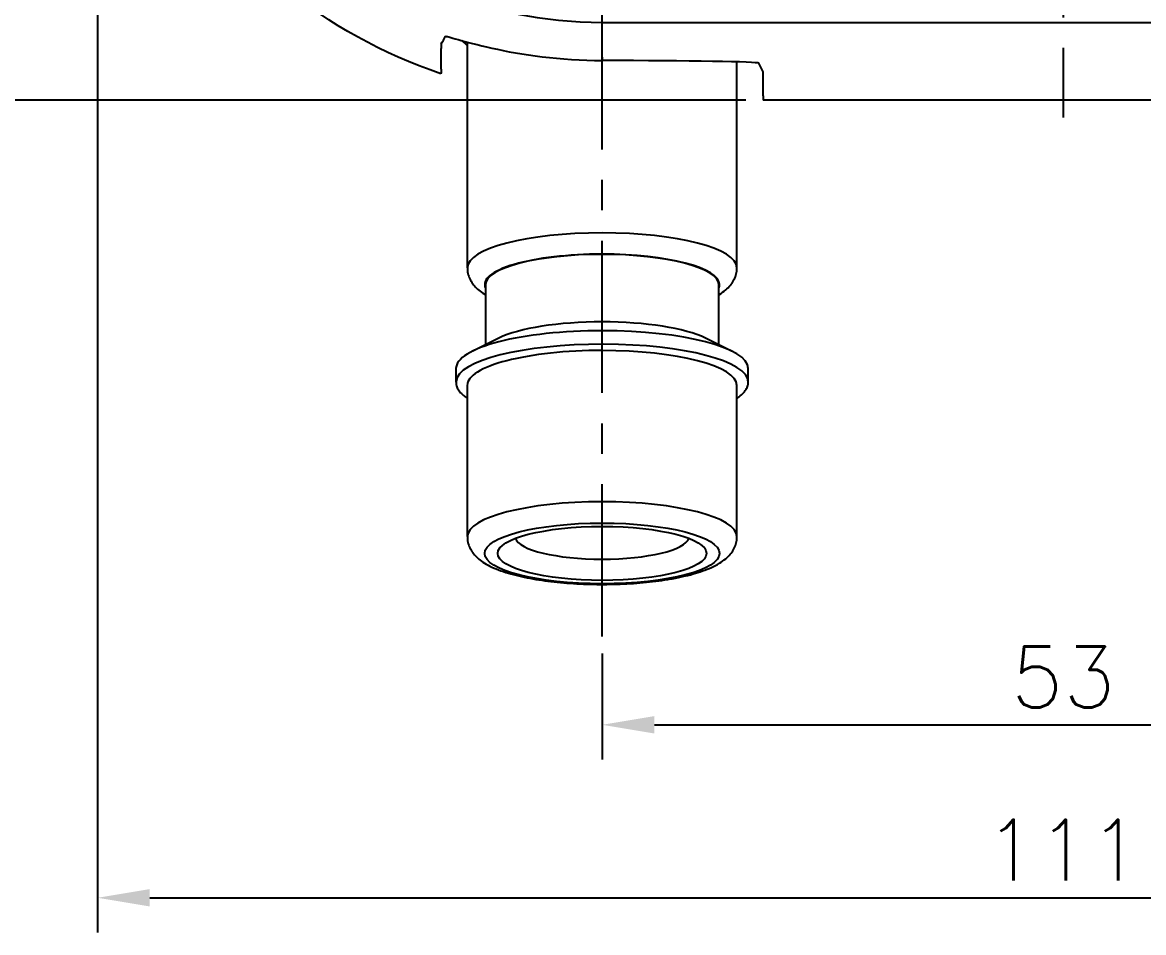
# Model space of a CAD drawing. Extents: x 43789 to 44209, y -38468 to -38171.
# Drawn here: x 43880.2 to 43944.6, y -38319.9 to -38267.6 of the extents above; entities that cross this region are included whole.
import ezdxf

# ---------------------------------------------------------------- set-up
doc = ezdxf.new("R2010")
doc.units = 0
doc.header["$LTSCALE"] = 7
doc.header["$MEASUREMENT"] = 0
doc.linetypes.add('CENTER', pattern=[2, 1.25, -0.25, 0.25, -0.25])
for name, color, linetype in [('_DWG', 7, 'CONTINUOUS'), ('CL', 1, 'CENTER'), ('D', 2, 'CONTINUOUS')]:
    doc.layers.add(name, color=color, linetype=linetype)
doc.styles.add('GHS', font='ROMANS.shx', dxfattribs={"bigfont": 'GHS.shx'})

msp = doc.modelspace()

# ---------------------------------------------------------------- linework, layer by layer
at = {"layer": '_DWG'}
for p, q in [((43913.484, -38267.554), (43966.484, -38267.554)), ((43905.391, -38268.571), (43905.734, -38268.89)), ((43905.734, -38268.677), (43905.734, -38281.656)), ((43913.484, -38269.554), (43913.484, -38269.746)), ((43921.234, -38281.656), (43921.234, -38269.824)), ((43922.734, -38270.402), (43922.484, -38269.902)), ((43922.743, -38271.769), (43922.738, -38270.652)), ((43957.221, -38272.019), (43922.747, -38272.019)), ((43906.784, -38282.622), (43906.784, -38286.077)), ((43920.184, -38286.077), (43920.184, -38282.622)), ((43907.55, -38285.699), (43906.044, -38286.443)), ((43920.925, -38286.443), (43919.419, -38285.699)), ((43905.084, -38287.452), (43905.084, -38288.225)), ((43921.884, -38288.225), (43921.884, -38287.452)), ((43905.734, -38288.418), (43905.734, -38297.111)), ((43921.234, -38297.111), (43921.234, -38288.418))]:
    msp.add_line(p, q, dxfattribs=at)
at = {"layer": '_DWG', "extrusion": (0, 0, -1)}
msp.add_arc((-43913.484, -38243.019), 29, 288.62732, 90, dxfattribs=at)
at = {"layer": '_DWG'}
msp.add_arc((43913.484, -38243.019), 24.535, 90, 270, dxfattribs=at)
for centre, major_axis, ratio, start_param, end_param in [((43913.484, -38269.903), (9, 0), 0.017455, 0.008727, 1.570796), ((43922.734, -38270.902), (0, 0.5), 0.008727, 5.235988, 6.265732), ((43922.747, -38271.519), (0, 0.5), 0.008727, 2.094395, 3.141593), ((43913.484, -38281.656), (-7.75, 0), 0.258819, 3.141495, 6.282989), ((43913.484, -38282.622), (6.75, 0), 0.258819, 1.570796, 3.263427), ((43913.484, -38282.622), (6.7, 0), 0.258819, 1.570796, 3.141592), ((43913.484, -38282.622), (6.75, 0), 0.258819, 0, 1.570796), ((43913.484, -38282.622), (6.7, 0), 0.258819, 0, 1.570796), ((43913.484, -38282.622), (6.75, 0), 0.258819, 6.16135, 6.283185), ((43913.484, -38287.452), (8.4, 0), 0.258819, 1.570796, 3.141593), ((43913.484, -38286.504), (6.7, 0), 0.258819, 1.570796, 2.659064), ((43913.484, -38286.504), (6.7, 0), 0.258819, 0.482529, 1.570796), ((43913.484, -38287.452), (8.4, 0), 0.258819, 0, 1.570796), ((43913.484, -38288.225), (-8.4, 0), 0.258819, 3.141593, 6.264434), ((43913.484, -38288.418), (7.75, 0), 0.258819, 1.570796, 3.141593), ((43913.484, -38288.418), (7.75, 0), 0.258819, 0, 1.570796), ((43913.484, -38288.225), (-8.4, 0), 0.258819, 6.264434, 6.283185), ((43913.484, -38288.225), (-8.4, 0), 0.258819, 3.123234, 3.141593), ((43913.484, -38297.111), (-7.75, 0), 0.258819, 3.141495, 6.282989), ((43913.484, -38297.111), (5, 0), 0.258819, 3.220231, 6.204547)]:
    msp.add_ellipse(centre, major_axis=major_axis, ratio=ratio, start_param=start_param, end_param=end_param, dxfattribs=at)
for major_axis in [(6.75, 0), (-6, 0)]:
    msp.add_ellipse((43913.484, -38298.077), major_axis=major_axis, ratio=0.258819, dxfattribs=at)
for points in [[(43904.234, -38268.793), (43904.318, -38268.645), (43904.401, -38268.498), (43904.485, -38268.351)], [(43904.225, -38270.237), (43904.227, -38269.844), (43904.229, -38269.451), (43904.231, -38269.057)]]:
    msp.add_open_spline(points, degree=3, dxfattribs=at)
for points, knots in [([(43904.485, -38268.351), (43904.505, -38268.314), (43905.502, -38268.659), (43908.793, -38269.403), (43911.105, -38269.746), (43913.484, -38269.746)], [0, 0, 0, 0, 0.5, 0.5, 1, 1, 1, 1]), ([(43904.234, -38268.793), (43904.234, -38268.793), (43904.234, -38268.804), (43904.233, -38268.841), (43904.232, -38268.869), (43904.231, -38268.937), (43904.231, -38268.979), (43904.231, -38269.036), (43904.231, -38269.046), (43904.231, -38269.057)], [0, 0, 0, 0, 0.308121, 0.308121, 0.615752, 0.615752, 0.930905, 0.930905, 1, 1, 1, 1]), ([(43904.225, -38270.237), (43904.225, -38270.288), (43904.225, -38270.334), (43904.224, -38270.412), (43904.223, -38270.443), (43904.222, -38270.488), (43904.222, -38270.5), (43904.221, -38270.5)], [0, 0, 0, 0, 0.325146, 0.325146, 0.651178, 0.651178, 1, 1, 1, 1]), ([(43905.741, -38281.656), (43905.739, -38281.679), (43905.727, -38281.816), (43905.784, -38282.067), (43905.907, -38282.375), (43906.093, -38282.65), (43906.333, -38282.899), (43906.569, -38283.079), (43906.728, -38283.18), (43906.778, -38283.21)], [0, 0, 0, 0, 0.033016, 0.195715, 0.355823, 0.521319, 0.701681, 0.907895, 1, 1, 1, 1]), ([(43920.187, -38283.212), (43920.2, -38283.204), (43920.341, -38283.119), (43920.573, -38282.955), (43920.843, -38282.69), (43921.044, -38282.407), (43921.175, -38282.1), (43921.236, -38281.842), (43921.229, -38281.695), (43921.225, -38281.658)], [0, 0, 0, 0, 0.023874, 0.259206, 0.456446, 0.630378, 0.791633, 0.947119, 1, 1, 1, 1]), ([(43905.097, -38288.171), (43905.089, -38288.219), (43905.081, -38288.349), (43905.148, -38288.559), (43905.292, -38288.789), (43905.49, -38288.987), (43905.652, -38289.107), (43905.727, -38289.157)], [0, 0, 0, 0, 0.127915, 0.350691, 0.576938, 0.819148, 1, 1, 1, 1]), ([(43921.238, -38289.16), (43921.25, -38289.152), (43921.37, -38289.07), (43921.569, -38288.91), (43921.759, -38288.673), (43921.861, -38288.458), (43921.873, -38288.327), (43921.871, -38288.277)], [0, 0, 0, 0, 0.03252, 0.321797, 0.611434, 0.853648, 1, 1, 1, 1]), ([(43905.741, -38297.111), (43905.739, -38297.134), (43905.727, -38297.271), (43905.784, -38297.522), (43905.907, -38297.83), (43906.093, -38298.105), (43906.333, -38298.354), (43906.642, -38298.59), (43907.037, -38298.816), (43907.52, -38299.027), (43908.077, -38299.214), (43908.681, -38299.375), (43909.326, -38299.511), (43910.006, -38299.624), (43910.718, -38299.715), (43911.456, -38299.784), (43912.214, -38299.832), (43912.984, -38299.857), (43913.759, -38299.86), (43914.53, -38299.842), (43915.29, -38299.801), (43916.031, -38299.738), (43916.746, -38299.654), (43917.328, -38299.565), (43917.665, -38299.502), (43917.785, -38299.479)], [0, 0, 0, 0, 0.006676, 0.039577, 0.071954, 0.10542, 0.141893, 0.183593, 0.232256, 0.285982, 0.339088, 0.390444, 0.440555, 0.489864, 0.538654, 0.587106, 0.635341, 0.683445, 0.731485, 0.77952, 0.827589, 0.875749, 0.92407, 0.972639, 1, 1, 1, 1]), ([(43917.785, -38299.479), (43917.896, -38299.457), (43918.217, -38299.389), (43918.721, -38299.263), (43919.274, -38299.09), (43919.781, -38298.888), (43920.218, -38298.66), (43920.573, -38298.41), (43920.843, -38298.145), (43921.044, -38297.862), (43921.175, -38297.555), (43921.236, -38297.297), (43921.229, -38297.15), (43921.225, -38297.112)], [0, 0, 0, 0, 0.059529, 0.175428, 0.293008, 0.4137, 0.539131, 0.650241, 0.743366, 0.825487, 0.901622, 0.975033, 1, 1, 1, 1])]:
    msp.add_open_spline(points, degree=3, knots=knots, dxfattribs=at)
at = {"layer": 'CL'}
for p, q in [((43913.484, -38302.851), (43913.484, -38213.019)), ((43939.984, -38213.019), (43939.984, -38273.019))]:
    msp.add_line(p, q, dxfattribs=at)
at = {"layer": 'D'}
for p, q in [((43884.484, -38244.019), (43884.484, -38319.873)), ((43921.747, -38272.019), (43868.454, -38272.019)), ((43913.484, -38303.824), (43913.484, -38309.929)), ((43916.484, -38307.929), (43963.484, -38307.929)), ((43887.484, -38317.873), (43992.484, -38317.873))]:
    msp.add_line(p, q, dxfattribs=at)
for points in [[(43916.484, -38307.429), (43916.484, -38308.429), (43913.484, -38307.929)], [(43887.484, -38317.373), (43887.484, -38318.373), (43884.484, -38317.873)]]:
    msp.add_solid(points, dxfattribs=at)

# ---------------------------------------------------------------- texts
at = {"layer": 'D', "char_height": 3.5, "attachment_point": 5, "style": 'GHS'}
for s, insert in [('\\A1;53', (43939.984, -38305.179)), ('\\A1;111', (43939.984, -38315.123))]:
    msp.add_mtext(s, dxfattribs=dict(at, insert=insert))

doc.saveas('drawing.dxf')
